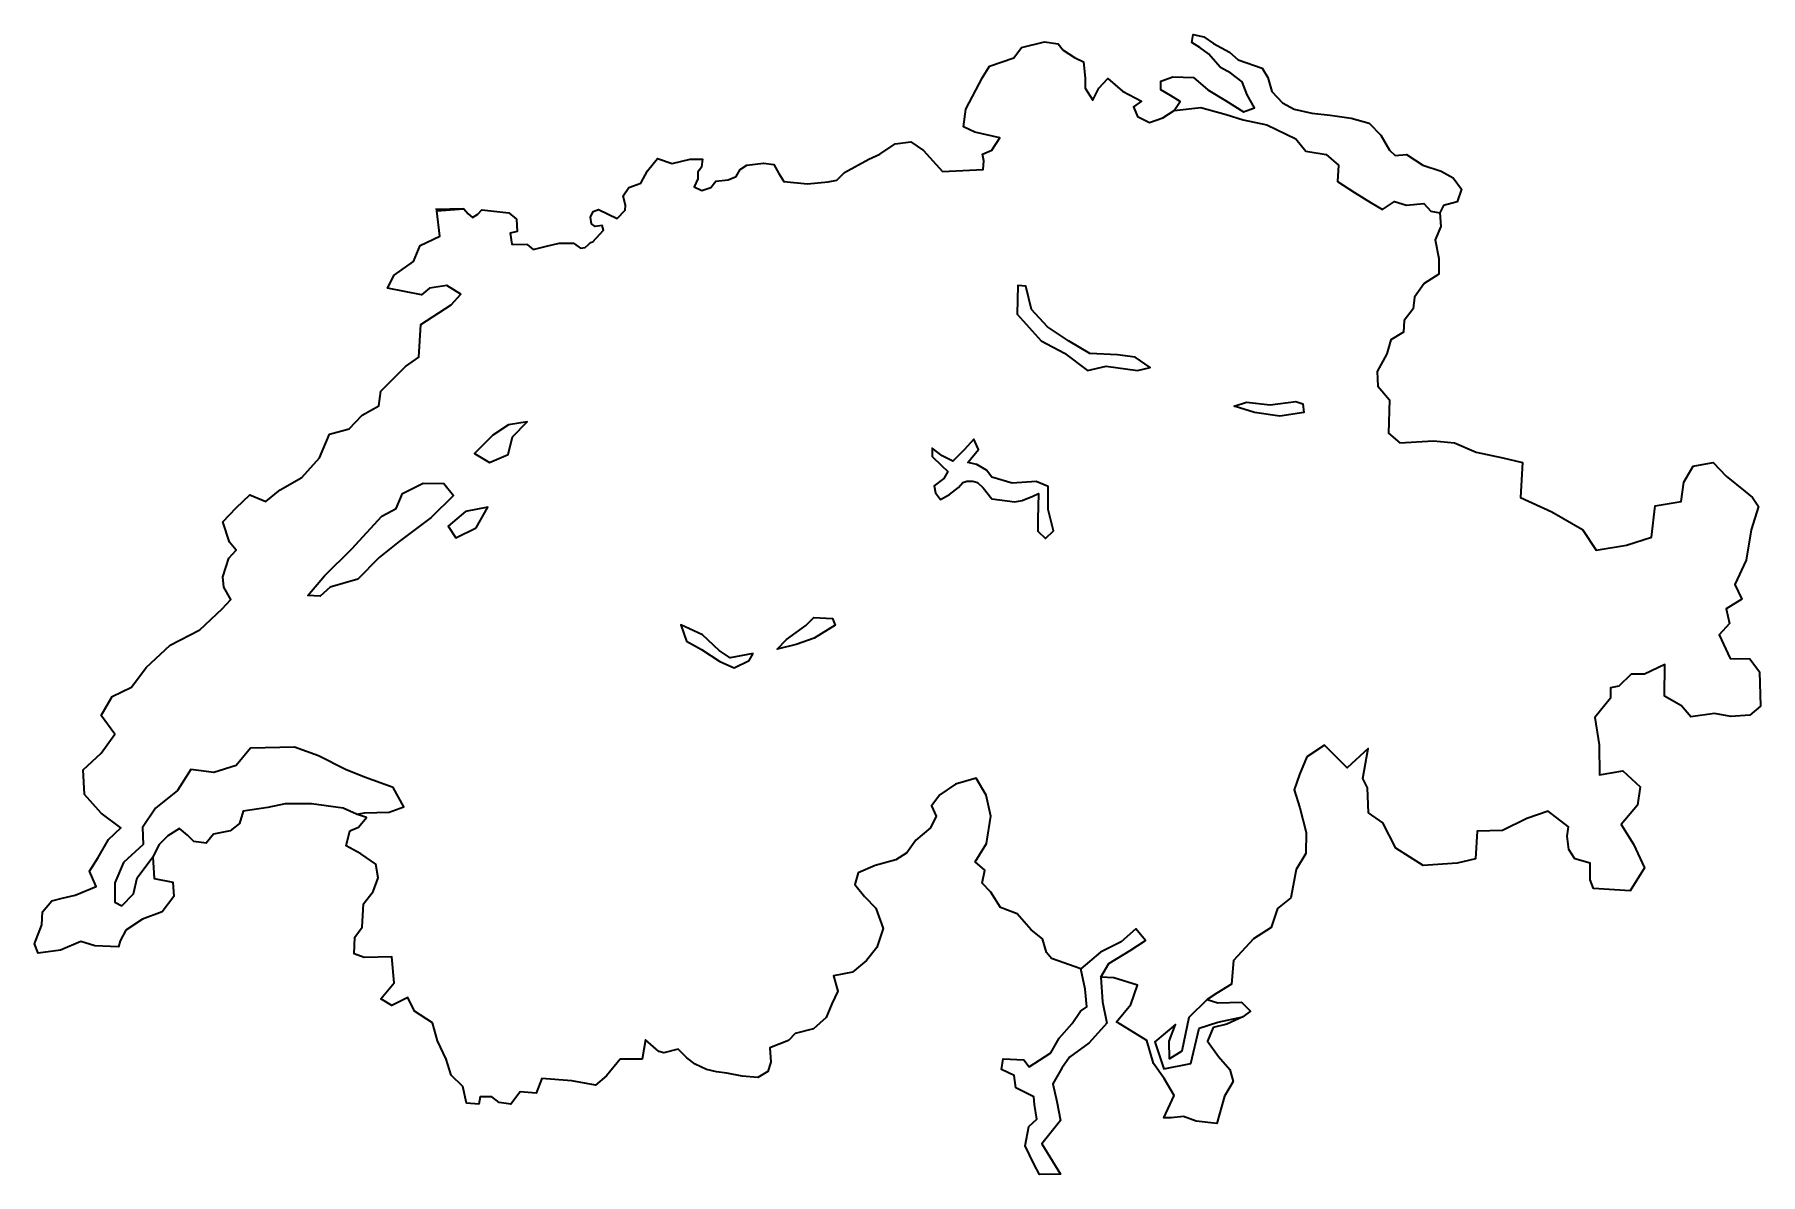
# Model space of a CAD drawing. Header units: millimetres. Extents: x 77 to 375, y 71 to 268.
import ezdxf

# ---------------------------------------------------------------- set-up
doc = ezdxf.new("R2010")
doc.units = ezdxf.units.MM
doc.layers.add('contour', color=7, linetype='CONTINUOUS', lineweight=35, true_color=0xffffff)

msp = doc.modelspace()

# ---------------------------------------------------------------- linework, layer by layer
at = {"layer": 'contour', "color": 7, "linetype": 'CONTINUOUS', "lineweight": 35, "true_color": 0xffffff}
for points in [[(273.4, 255.24), (274.41, 256.79), (272.78, 257.8), (271.07, 258.81), (271.07, 260.28), (273.17, 261.06), (276.74, 260.91), (279.23, 258.81), (282.25, 256.95), (285.36, 255.01), (287.3, 255.7), (285.98, 257.96), (285.13, 260.21), (283.18, 261.68), (281.4, 262.69), (279.3, 265.02), (277.83, 266.11), (276.43, 266.96), (276.66, 268.36), (278.53, 267.97), (280.16, 266.81), (282.95, 265.33), (284.43, 264.01), (288.62, 262.54), (289.55, 260.91), (290.25, 258.5), (292.11, 256.56), (294.13, 255.47), (297.16, 254.77), (300.34, 254.46), (303.99, 253.92), (307.09, 253.07), (309.11, 250.97), (310.59, 248.41), (311.6, 247.48), (313.54, 247.63), (316.33, 245.77), (319.51, 244.76), (321.61, 243.59), (323.01, 241.65), (322.31, 239.48), (319.9, 238.86), (319.28, 237.54)], [(150.67, 238.24), (151.45, 237.38), (152.15, 236.76), (153.08, 237.31), (153.78, 238.08), (158.44, 237.54), (159.76, 236.45), (159.91, 234.36), (158.67, 234.05), (158.98, 232.18), (161.62, 232.11), (162.63, 231.25), (164.96, 231.8), (167.13, 232.34), (168.84, 232.34), (169.62, 232.34), (170.86, 231.48), (171.63, 231.56), (172.18, 232.03), (172.57, 232.42), (172.95, 232.57), (174.82, 234.59), (174.58, 235.37), (173.34, 235.21), (172.72, 235.68), (172.57, 236.84), (173.03, 237.77), (173.96, 238.16), (177.15, 236.61), (178.54, 238.01), (178.62, 238.86), (178.23, 240.49), (179.16, 241.96), (181.26, 242.66), (182.42, 244.84), (184.13, 246.93), (186.69, 246.08), (189.8, 246.86), (191.89, 246.86), (191.74, 245.46), (191.12, 244.6), (191.12, 243.44), (190.5, 242.04), (191.82, 241.42), (193.37, 241.96), (194.22, 243.05), (196.32, 243.28), (197.72, 243.83), (198.42, 245.07), (199.58, 245.77), (202.45, 246.16), (204.24, 245.92), (205.09, 244.37), (205.95, 242.97), (210.06, 242.59), (213.63, 242.9), (215.11, 243.21), (216.43, 244.53), (220.62, 246.86), (222.56, 247.71), (225.2, 249.49), (227.91, 249.8), (230.09, 248.33), (233.35, 244.68), (240.41, 245.07), (240.49, 246.54), (240.26, 247.71), (241.89, 248.41), (243.28, 250.5), (238.94, 251.51), (237, 252.44), (237.38, 255.47), (240.26, 260.91), (241.5, 262.92), (245.69, 264.32), (247.01, 266.11), (250.97, 267.12), (253.38, 266.73), (254.23, 265.64), (256.17, 264.4), (257.72, 263.62), (258.03, 260.83), (258.03, 259.12), (259.35, 257.02), (260.36, 259.12), (261.91, 260.75), (264.48, 258.58), (267.74, 256.87), (266.34, 255.86), (267.04, 254.23), (269.13, 253.14), (271.46, 254), (273.4, 255.24), (277.99, 255.74), (282.37, 254.57), (285.29, 253.62), (289.38, 252.75), (294.41, 250.34), (296.16, 248.22), (299.66, 247.64), (301.78, 245.82), (301.63, 242.97), (304.55, 241.07), (307.4, 239.32), (309.37, 238.16), (311.48, 239.54), (313.53, 238.88), (316.52, 239.18), (317.76, 237.86), (319.28, 237.54), (319.44, 235.21), (318.51, 232.88), (319.13, 229.7), (319.13, 226.98), (316.56, 225.35), (314.93, 223.02), (314.7, 221.01), (313.15, 218.99), (312.99, 216.97), (310.82, 215.65), (310.12, 213.24), (308.49, 210.14), (308.57, 207.65), (310.59, 205.25), (310.43, 199.5), (312.37, 197.87), (318.19, 198.18), (321.84, 197.87), (325.57, 196.24), (330.15, 195.23), (333.57, 194.43), (333.25, 188.42), (338.62, 185.94), (343.91, 182.89), (346.31, 179.29), (351.52, 180.17), (355.85, 181.53), (356.49, 186.98), (360.98, 187.7), (361.46, 191.07), (363.06, 193.79), (366.51, 194.43), (368.75, 192.11), (372.04, 189.46), (373.32, 188.42), (374.36, 186.82), (373.08, 182.81), (372.2, 177.6), (370.27, 173.36), (371.48, 170.87), (368.75, 169.19), (369.31, 166.62), (367.55, 164.7), (369.47, 160.61), (372.84, 160.53), (374.52, 158.29), (374.68, 152.36), (372.84, 150.83), (369.55, 150.59), (366.75, 151.08), (362.66, 150.51), (361.06, 152.44), (358.09, 154.12), (358.17, 159.57), (354.65, 157.89), (352.32, 157.89), (350.24, 155.8), (348.8, 155.56), (348.8, 153.72), (346.07, 150.43), (346.79, 145.71), (346.87, 140.5), (350.88, 141.22), (353.92, 138.41), (353.44, 135.29), (350.64, 131.92), (352.72, 128.55), (354.65, 124.47), (352.16, 120.46), (345.83, 120.86), (345.27, 122.38), (345.27, 125.27), (342.62, 125.99), (341.58, 127.59), (341.26, 129.92), (341.5, 131.52), (337.98, 134.24), (334.29, 132.96), (330.12, 130.88), (325.71, 130.8), (325.47, 125.99), (322.27, 125.27), (316.42, 124.87), (311.69, 127.83), (309.44, 132.24), (306.96, 133.92), (306.8, 138.25), (306, 139.85), (306.88, 145.06), (303.27, 141.7), (299.35, 145.63), (296.3, 143.62), (295.02, 140.58), (294.14, 137.93), (295.1, 134.81), (296.22, 130.56), (296.14, 126.95), (294.46, 124.15), (293.57, 119.26), (291.25, 117.41), (290.13, 114.13), (287.08, 112.2), (283.64, 108.44), (283.32, 104.35), (280.75, 102.83), (279.07, 101.71), (275.9, 98.59), (274.71, 92.76), (272.61, 91.48), (272.52, 94.49), (273.62, 97.41), (270.06, 94.4), (271.61, 89.75), (276.26, 90.66), (277.72, 96.77), (280.91, 97.77), (285.24, 98.74), (282.51, 97.46), (280.11, 96.9), (279.15, 94.49), (281.07, 91.85), (283, 89.6), (283.56, 87.52), (282.11, 85.03), (280.75, 80.31), (277.22, 80.71), (274.98, 81.51), (272.9, 81.27), (271.61, 81.27), (273.38, 85.11), (271.69, 88.08), (269.85, 90.65), (268.65, 94.65), (263.44, 97.86), (265.92, 100.82), (267.05, 104.19), (262.96, 105.47), (260.71, 105.55), (262.12, 107.9), (265.77, 110.18), (268.42, 111.91), (266.78, 113.92), (264.22, 111.64), (260.66, 109.9), (257.27, 106.99), (252.22, 108.76), (251.34, 109.8), (250.62, 112.2), (248.69, 113.73), (246.29, 116.53), (243.4, 117.57), (241.72, 120.22), (240.2, 121.82), (240.68, 124.07), (239, 125.51), (241, 128.63), (241.72, 133.36), (240.92, 136.97), (239.16, 139.93), (235.63, 138.89), (232.9, 137.05), (231.46, 135.13), (232.26, 133.36), (231.3, 131.36), (228.74, 129.2), (227.21, 127.03), (225.29, 125.83), (221.76, 124.87), (218.8, 123.59), (218.24, 121.58), (219.92, 119.5), (221.84, 117.49), (223.13, 113.97), (222, 110.68), (220.24, 108.44), (217.84, 106.43), (214.55, 105.79), (215.27, 103.15), (214.23, 100.98), (213.27, 98.58), (211.1, 96.66), (207.9, 95.85), (206.78, 94.65), (203.57, 93.37), (203.73, 90.89), (203.17, 89.28), (201.49, 88.24), (198.76, 88.48), (196.12, 88.96), (194.35, 89.2), (192.59, 89.6), (190.67, 90.56), (189.22, 91.61), (187.7, 93.13), (185.22, 92.49), (184.34, 92.73), (182.09, 94.73), (181.46, 91.42), (177.7, 91.42), (175.32, 88.54), (173.44, 86.91), (169.31, 87.66), (164.17, 88.04), (163.17, 85.53), (160.42, 85.78), (158.79, 83.65), (156.79, 83.9), (155.53, 84.9), (153.53, 84.9), (153.28, 83.65), (151.15, 83.78), (150.52, 86.66), (148.52, 88.66), (147.64, 91.42), (146.14, 94.55), (145.26, 97.68), (142.13, 99.68), (141.01, 102.06), (138.25, 100.68), (136.37, 101.81), (138.63, 104.57), (138.25, 109.07), (133.49, 108.95), (131.74, 109.57), (131.87, 112.45), (133.12, 114.21), (133.37, 118.22), (135, 120.34), (135.87, 122.72), (135.5, 125.1), (132.87, 126.86), (130.36, 128.23), (130.99, 130.86), (132.49, 131.49), (133.87, 133.12), (132.12, 133.74), (133.52, 133.96), (137.76, 134.04), (140.31, 134.98), (138.49, 138.34), (133.52, 140.09), (130.24, 141.4), (125.57, 143.81), (121.41, 145.27), (113.82, 145.13), (111.34, 142.13), (107.48, 140.89), (103.54, 141.4), (101.2, 137.83), (97.41, 134.76), (95.15, 131.41), (95.29, 128.49), (91.86, 125.35), (90.4, 121.85), (90.4, 118.49), (91.57, 117.91), (93.61, 119.95), (94.27, 122.73), (96.93, 126.36), (97.18, 122.6), (100.43, 121.97), (100.56, 119.47), (98.55, 116.84), (95.17, 115.59), (92.29, 113.71), (91.29, 111.83), (91.04, 110.83), (86.91, 110.95), (84.53, 111.7), (81.02, 110.2), (77.14, 109.7), (76.51, 111.33), (77.77, 114.58), (77.89, 116.84), (79.52, 118.72), (81.27, 119.22), (83.53, 119.72), (87.16, 121.22), (86.03, 123.85), (87.53, 126.23), (89.29, 129.36), (91.42, 131.36), (88.04, 133.87), (85.16, 137.12), (84.9, 141.38), (88.04, 144.26), (90.41, 147.52), (88.04, 150.77), (89.91, 154.03), (93.29, 155.66), (95.8, 159.04), (99.93, 162.92), (105.07, 165.55), (108.95, 169.18), (110.45, 170.81), (109.2, 172.94), (109.07, 174.69), (110.08, 177.95), (111.33, 179.33), (110.2, 180.7), (109.07, 184.21), (111.33, 186.59), (113.71, 188.84), (116.46, 187.72), (118.97, 189.72), (122.72, 191.85), (125.73, 195.23), (127.48, 199.36), (130.86, 200.24), (133.12, 202.62), (136, 204.25), (136.37, 206.75), (140.63, 211.01), (142.89, 212.64), (143.26, 218.27), (148.52, 221.65), (150.15, 223.53), (147.77, 225.03), (144.76, 224.53), (143.39, 223.41), (137.5, 224.53), (138.63, 226.79), (142.01, 229.17), (143.14, 231.92), (146.52, 233.55), (146.02, 237.93), (150.67, 238.24), (145.78, 238.16)], [(254.43, 213.35), (258.44, 210.36), (261.65, 211.09), (267.05, 210.36), (269.24, 210.87), (266.68, 212.62), (263.62, 213.06), (258.8, 213.27), (255.16, 215.46), (251.51, 217.87), (248.74, 220.86), (247.79, 224.88), (246.4, 225.02), (246.25, 220.06), (250.41, 215.46), (254.43, 213.35)], [(291.65, 202.44), (287.25, 203.09), (283.78, 204.2), (285.9, 204.85), (289.95, 204.38), (294.41, 204.97), (295.65, 204.56), (295.82, 203.09), (291.65, 202.44)], [(155.12, 194.45), (158.33, 195.84), (159.06, 198.9), (161.62, 201.45), (158.41, 200.94), (155.71, 199.19), (152.5, 195.98), (155.12, 194.45)], [(245.89, 187.66), (247.13, 187.88), (248.95, 188.61), (249.98, 189.12), (249.83, 184.67), (249.83, 182.56), (251.14, 181.32), (252.53, 182.63), (251.65, 186.35), (251.65, 190.29), (249.54, 191.17), (245.38, 190.87), (241.88, 191.9), (241, 193.14), (239.32, 194.08), (237.72, 194.45), (239.61, 196.71), (238.81, 198.46), (237.13, 196.64), (235.16, 194.67), (233.34, 195.62), (231.59, 196.93), (231.59, 195.47), (233.19, 193.94), (234.29, 192.92), (233.63, 191.68), (231.95, 190.44), (232.17, 189.2), (233.05, 188.03), (234.58, 188.9), (236.11, 190.14), (236.91, 191.02), (237.57, 191.24), (238.59, 191.24), (239.4, 191.02), (240.42, 190.07), (241.88, 188.17), (245.89, 187.66)], [(136.08, 178.03), (132.36, 174.31), (127.61, 172.93), (125.86, 171.39), (123.75, 171.47), (126.59, 174.9), (131.34, 179.56), (136.52, 185.18), (139, 186.5), (140.09, 189.12), (143.67, 190.87), (147.24, 190.8), (148.92, 188.76), (145.05, 184.96), (139.51, 180.81), (136.08, 178.03)], [(152.79, 183.14), (154.83, 186.72), (150.96, 185.99), (147.97, 183.43), (149.28, 181.46), (152.79, 183.14)], [(208.09, 163), (204.81, 162.2), (206.42, 163.88), (209.77, 166.29), (211.16, 167.67), (214.37, 167.53), (214.81, 166.36), (211.23, 164.1), (208.09, 163)], [(200.65, 161.47), (196.71, 160.74), (194.81, 161.98), (191.9, 164.68), (188.17, 166.43), (189.12, 163.59), (191.75, 162.13), (194.89, 160.08), (197.37, 158.99), (199.99, 160.23), (200.65, 161.47)], [(132.12, 133.74), (129.86, 134.75), (124.35, 135.5), (119.84, 135.5), (116.84, 134.87), (112.58, 134.24), (111.95, 132.12), (110.33, 130.86), (107.45, 130.24), (106.19, 128.73), (104.06, 128.98), (102.94, 130.11), (101.56, 131.24), (99.56, 129.99), (98.05, 128.48), (96.93, 126.36)], [(260.71, 105.55), (261.04, 101.3), (261.76, 97.62), (258.71, 94.25), (255.34, 91.77), (253.98, 89.84), (252.46, 87.12), (253.1, 84.07), (253.74, 80.79), (250.54, 76.78), (253.74, 71.57), (250.14, 71.49), (249.17, 73.33), (247.65, 76.46), (248.29, 79.75), (249.65, 81.03), (249.25, 83.59), (249.17, 84.87), (246.05, 86.48), (245.73, 88.56), (243.56, 89.6), (243.88, 91.45), (247.41, 91.29), (248.37, 90.08), (250.14, 91.21), (252.06, 92.49), (253.5, 95.05), (255.75, 97.54), (257.19, 99.7), (258.31, 100.42), (257.99, 103.47), (257.27, 106.99)], [(279.07, 101.71), (280.91, 101.14), (285, 101.22), (286.6, 99.7), (285.24, 98.74)]]:
    msp.add_lwpolyline(points, dxfattribs=at)

doc.saveas('drawing.dxf')
